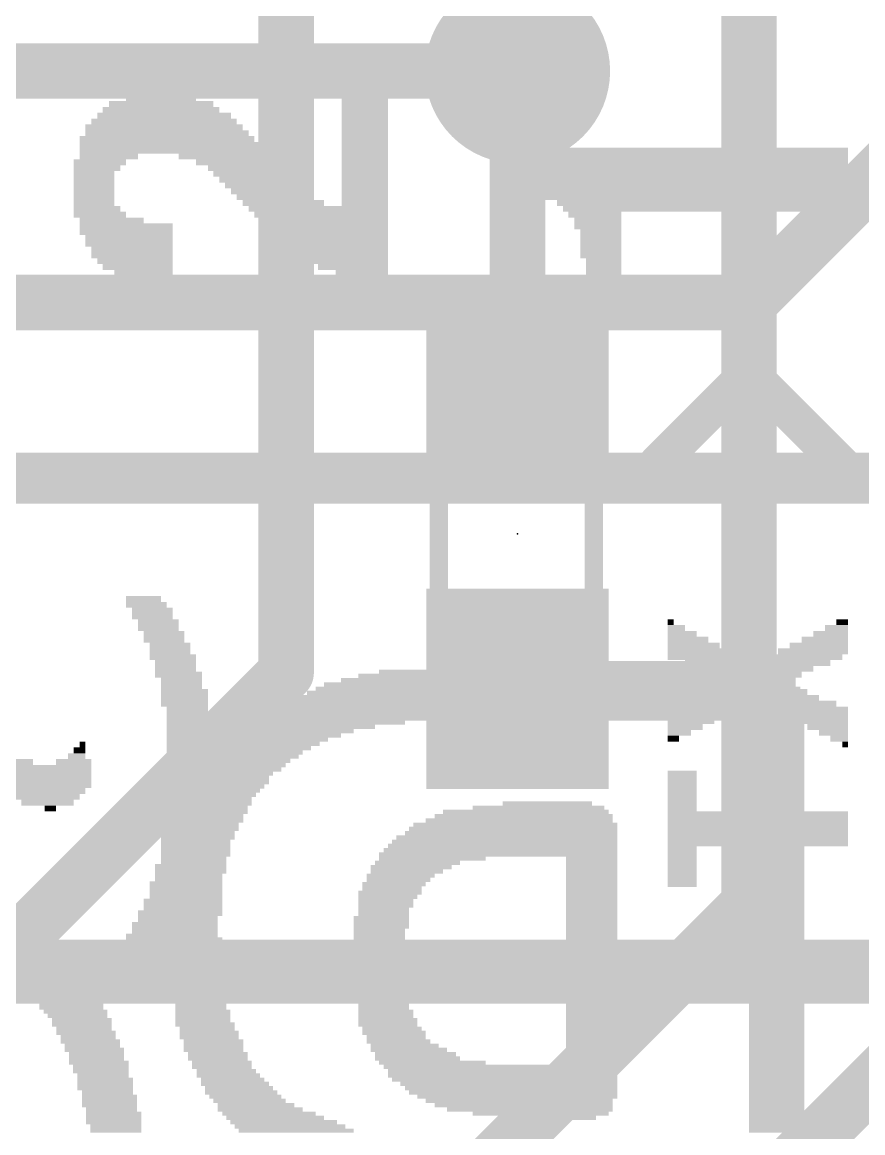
# Model space of a CAD drawing. Extents: x -0.75 to 3.47, y -1.8 to 2.11.
# Drawn here: x 2.243 to 2.4246, y 1.6506 to 1.8905 of the extents above; entities that cross this region are included whole.
import ezdxf

# ---------------------------------------------------------------- set-up
doc = ezdxf.new("R2010")
doc.units = 0
doc.header["$MEASUREMENT"] = 0
doc.layers.get('0').update_dxf_attribs({"linetype": 'CONTINUOUS'})
for name, color, linetype in [('1', 22, 'CONTINUOUS'), ('16', 175, 'CONTINUOUS'), ('18', 82, 'CONTINUOUS'), ('21', 32, 'CONTINUOUS'), ('22', 2, 'CONTINUOUS'), ('23', 7, 'CONTINUOUS'), ('51', 53, 'CONTINUOUS')]:
    doc.layers.add(name, color=color, linetype=linetype)

# ---------------------------------------------------------------- blocks, each defined once
blk = doc.blocks.new('RECT')
blk.add_solid([(-0.5, -0.5), (0.5, -0.5), (-0.5, 0.5), (0.5, 0.5)])
blk = doc.blocks.new('ROUNDV')
at = {"const_width": 0.5}
blk.add_lwpolyline([(0, -0.25, 1), (0, 0.25, 1), (0, -0.25)], format="xyb", dxfattribs=at)

msp = doc.modelspace()

# ---------------------------------------------------------------- linework, layer by layer
at = {"layer": '1'}
for points, const_width in [([(2.4, 1.825), (2.4, 2.064961)], 0.012), ([(2.3, 1.75), (2.3, 1.935039)], 0.012), ([(2.35, 1.813465), (2.35, 1.88)], 0.012), ([(2.4, 1.745), (2.4, 1.825)], 0.012), ([(2.4, 1.825), (2.399409, 1.825591)], 0.01), ([(2.075, 1.525), (2.3, 1.75)], 0.012), ([(2.35, 1.746535), (2.398465, 1.746535)], 0.012), ([(2.398465, 1.746535), (2.4, 1.745)], 0.012), ([(2.4, 1.7), (2.4, 1.745)], 0.012), ([(2.125, 1.36), (2.5, 1.735)], 0.012), ([(2.1, 1.4), (2.4, 1.7)], 0.012)]:
    msp.add_lwpolyline(points, dxfattribs=dict(at, const_width=const_width))
for points, const_width in [([(2.353, 1.88, 1), (2.347, 1.88)], 0.006), ([(2.403, 1.825, 1), (2.397, 1.825)], 0.006), ([(2.401177, 1.827358, 1), (2.397642, 1.823823)], 0.005), ([(2.398232, 1.823232, 1), (2.401768, 1.826768)], 0.005), ([(2.397, 1.825, 1), (2.403, 1.825)], 0.006), ([(2.347, 1.813465, 1), (2.353, 1.813465)], 0.006), ([(2.302121, 1.747879, 1), (2.297879, 1.752121)], 0.006), ([(2.297, 1.75, 1), (2.303, 1.75)], 0.006), ([(2.35, 1.749535, 1), (2.35, 1.743535)], 0.006), ([(2.400586, 1.748657, 1), (2.396343, 1.744414)], 0.006), ([(2.398465, 1.743535, 1), (2.398465, 1.749535)], 0.006), ([(2.403, 1.745, 1), (2.397, 1.745)], 0.006), ([(2.397879, 1.742879, 1), (2.402121, 1.747121)], 0.006), ([(2.397, 1.745, 1), (2.403, 1.745)], 0.006), ([(2.402121, 1.697879, 1), (2.397879, 1.702121)], 0.006), ([(2.397, 1.7, 1), (2.403, 1.7)], 0.006)]:
    msp.add_lwpolyline(points, format="xyb", dxfattribs=dict(at, const_width=const_width))
at = {"layer": '16', "const_width": 0.012}
for points in [[(2.35, 1.88), (0.925, 1.88)], [(2.45, 1.88), (2.4, 1.83)], [(2.4, 1.83), (0.916063, 1.83)]]:
    msp.add_lwpolyline(points, dxfattribs=at)
at = {"layer": '16', "const_width": 0.006}
for points in [[(2.35, 1.877, 1), (2.35, 1.883)], [(2.4, 1.827, 1), (2.4, 1.833)], [(2.397879, 1.832121, 1), (2.402121, 1.827879)]]:
    msp.add_lwpolyline(points, format="xyb", dxfattribs=at)
at = {"layer": '21', "const_width": 0.008}
for points in [[(2.4, 1.815), (2.38, 1.795)], [(2.4, 1.77), (2.4, 1.815)], [(2.42, 1.795), (2.4, 1.815)]]:
    msp.add_lwpolyline(points, dxfattribs=at)
at = {"layer": '21', "const_width": 0.004}
for points in [[(2.402, 1.815, 1), (2.398, 1.815)], [(2.401414, 1.816414, 1), (2.398586, 1.813586)], [(2.401414, 1.813586, 1), (2.398586, 1.816414)], [(2.378586, 1.796414, 1), (2.381414, 1.793586)], [(2.418586, 1.793586, 1), (2.421414, 1.796414)], [(2.398, 1.77, 1), (2.402, 1.77)]]:
    msp.add_lwpolyline(points, format="xyb", dxfattribs=at)
at = {"layer": '23'}
msp.add_point((2.35, 1.78), dxfattribs=at)
at = {"layer": '51', "const_width": 0.004}
for points in [[(2.332992, 1.765984), (2.332992, 1.794016)], [(2.366496, 1.765984), (2.366496, 1.794016)]]:
    msp.add_lwpolyline(points, dxfattribs=at)
at = {"layer": '51', "const_width": 0.002}
for points in [[(2.333992, 1.794016, 1), (2.331992, 1.794016)], [(2.367496, 1.794016, 1), (2.365496, 1.794016)], [(2.331992, 1.765984, 1), (2.333992, 1.765984)], [(2.365496, 1.765984, 1), (2.367496, 1.765984)]]:
    msp.add_lwpolyline(points, format="xyb", dxfattribs=at)

# ---------------------------------------------------------------- block references
at = {"layer": '1', "xscale": 0.043307, "yscale": 0.03937, "rotation": 90}
for p in [(2.35, 1.813465), (2.35, 1.746535)]:
    msp.add_blockref('RECT', p, dxfattribs=at)
at = {"layer": '18', "xscale": 0.04, "yscale": 0.04}
msp.add_blockref('ROUNDV', (2.35, 1.88), dxfattribs=at)
msp.add_blockref('ROUNDV', (2.35, 1.88), dxfattribs=at)
at = {"layer": '21'}
for p, xscale, yscale in [((2.27295, 1.87412), 0.0151, 0.00126), ((2.317, 1.87538), 0.01, 0.00126), ((2.317, 1.87412), 0.01, 0.00126), ((2.273, 1.8716), 0.0252, 0.00126), ((2.273, 1.87286), 0.0226, 0.00126), ((2.317, 1.87286), 0.01, 0.00126), ((2.317, 1.8716), 0.01, 0.00126), ((2.2736, 1.86909), 0.0314, 0.00126), ((2.27365, 1.870345), 0.0289, 0.00125), ((2.317, 1.870345), 0.01, 0.00125), ((2.317, 1.86909), 0.01, 0.00126), ((2.2736, 1.86783), 0.034, 0.00126), ((2.27425, 1.86657), 0.0353, 0.00126), ((2.317, 1.86783), 0.01, 0.00126), ((2.317, 1.86657), 0.01, 0.00126), ((2.27425, 1.865315), 0.0377, 0.00125), ((2.2749, 1.86406), 0.039, 0.00126), ((2.317, 1.865315), 0.01, 0.00125), ((2.317, 1.86406), 0.01, 0.00126), ((2.2755, 1.8628), 0.0402, 0.00126), ((2.2617, 1.86154), 0.0126, 0.00126), ((2.28685, 1.86154), 0.0201, 0.00126), ((2.317, 1.8628), 0.01, 0.00126), ((2.317, 1.86154), 0.01, 0.00126), ((2.38745, 1.8628), 0.0679, 0.00126), ((2.38745, 1.86154), 0.0679, 0.00126), ((2.25975, 1.86028), 0.0113, 0.00126), ((2.25915, 1.859025), 0.0101, 0.00125), ((2.2893, 1.86028), 0.0176, 0.00126), ((2.29125, 1.859025), 0.0163, 0.00125), ((2.317, 1.86028), 0.01, 0.00126), ((2.317, 1.859025), 0.01, 0.00125), ((2.38745, 1.86028), 0.0679, 0.00126), ((2.38745, 1.859025), 0.0679, 0.00125), ((2.2585, 1.85777), 0.0088, 0.00126), ((2.2925, 1.85777), 0.0164, 0.00126), ((2.317, 1.85777), 0.01, 0.00126), ((2.38745, 1.85777), 0.0679, 0.00126), ((2.2585, 1.85651), 0.0088, 0.00126), ((2.2585, 1.85525), 0.0088, 0.00126), ((2.29375, 1.85651), 0.0163, 0.00126), ((2.295, 1.85525), 0.0164, 0.00126), ((2.317, 1.85651), 0.01, 0.00126), ((2.317, 1.85525), 0.01, 0.00126), ((2.38745, 1.85651), 0.0679, 0.00126), ((2.38745, 1.85525), 0.0679, 0.00126), ((2.2585, 1.85399), 0.0088, 0.00126), ((2.2585, 1.852735), 0.0088, 0.00125), ((2.29625, 1.85399), 0.0163, 0.00126), ((2.2975, 1.852735), 0.0164, 0.00125), ((2.317, 1.85399), 0.01, 0.00126), ((2.317, 1.852735), 0.01, 0.00125), ((2.38745, 1.85399), 0.0679, 0.00126), ((2.3887, 1.852735), 0.0654, 0.00125), ((2.2585, 1.85148), 0.0088, 0.00126), ((2.25915, 1.85022), 0.0101, 0.00126), ((2.2994, 1.85148), 0.0176, 0.00126), ((2.30695, 1.85022), 0.0301, 0.00126), ((2.317, 1.85148), 0.01, 0.00126), ((2.38995, 1.85148), 0.0629, 0.00126), ((2.3906, 1.85022), 0.0616, 0.00126), ((2.25975, 1.84896), 0.0113, 0.00126), ((2.2623, 1.847705), 0.0138, 0.00125), ((2.30755, 1.84896), 0.0289, 0.00126), ((2.3082, 1.847705), 0.0276, 0.00125), ((2.3667, 1.84896), 0.0114, 0.00126), ((2.36735, 1.847705), 0.0101, 0.00125), ((2.26545, 1.84645), 0.0201, 0.00126), ((2.26545, 1.84519), 0.0201, 0.00126), ((2.3088, 1.84645), 0.0264, 0.00126), ((2.30945, 1.84519), 0.0251, 0.00126), ((2.36735, 1.84645), 0.0101, 0.00126), ((2.368, 1.84519), 0.0088, 0.00126), ((2.26605, 1.84393), 0.0189, 0.00126), ((2.26605, 1.84267), 0.0189, 0.00126), ((2.31005, 1.84393), 0.0239, 0.00126), ((2.3107, 1.84267), 0.0226, 0.00126), ((2.368, 1.84393), 0.0088, 0.00126), ((2.368, 1.84267), 0.0088, 0.00126), ((2.2667, 1.841415), 0.0176, 0.00125), ((2.2667, 1.84016), 0.0176, 0.00126), ((2.31135, 1.841415), 0.0213, 0.00125), ((2.3126, 1.84016), 0.0188, 0.00126), ((2.368, 1.841415), 0.0088, 0.00125), ((2.368, 1.84016), 0.0088, 0.00126), ((2.26735, 1.8389), 0.0163, 0.00126), ((2.26795, 1.83764), 0.0151, 0.00126), ((2.3132, 1.8389), 0.0176, 0.00126), ((2.31445, 1.83764), 0.0151, 0.00126), ((2.3686, 1.8389), 0.0076, 0.00126), ((2.3686, 1.83764), 0.0076, 0.00126), ((2.2692, 1.83638), 0.0126, 0.00126), ((2.2711, 1.835125), 0.0088, 0.00125), ((2.31635, 1.83638), 0.0113, 0.00126), ((2.3176, 1.835125), 0.0088, 0.00125), ((2.3686, 1.83638), 0.0076, 0.00126), ((2.2692, 1.76594), 0.0076, 0.00126), ((2.2698, 1.764685), 0.0088, 0.00125), ((2.2711, 1.76343), 0.0088, 0.00126), ((2.2711, 1.76217), 0.0088, 0.00126), ((2.2724, 1.76091), 0.0088, 0.00126), ((2.38305, 1.76091), 0.0013, 0.00126), ((2.42015, 1.76091), 0.0025, 0.00126), ((2.2724, 1.759655), 0.0088, 0.00125), ((2.2736, 1.7584), 0.0088, 0.00126), ((2.3843, 1.759655), 0.0038, 0.00125), ((2.38555, 1.7584), 0.0063, 0.00126), ((2.41765, 1.7584), 0.0075, 0.00126), ((2.4189, 1.759655), 0.005, 0.00125), ((2.2736, 1.75714), 0.0088, 0.00126), ((2.2749, 1.75588), 0.0088, 0.00126), ((2.3868, 1.75714), 0.0088, 0.00126), ((2.38805, 1.75588), 0.0113, 0.00126), ((2.4151, 1.75588), 0.0126, 0.00126), ((2.4164, 1.75714), 0.01, 0.00126), ((2.2749, 1.75462), 0.0088, 0.00126), ((2.2755, 1.753365), 0.01, 0.00125), ((2.38995, 1.75462), 0.0151, 0.00126), ((2.3912, 1.753365), 0.0176, 0.00125), ((2.412, 1.753365), 0.0164, 0.00125), ((2.41385, 1.75462), 0.0151, 0.00126), ((2.2761, 1.75211), 0.0088, 0.00126), ((2.4019, 1.75211), 0.0314, 0.00126), ((2.2761, 1.75085), 0.0088, 0.00126), ((2.27675, 1.74959), 0.0101, 0.00126), ((2.4013, 1.75085), 0.0252, 0.00126), ((2.40195, 1.74959), 0.0189, 0.00126), ((2.2774, 1.74833), 0.0088, 0.00126), ((2.2774, 1.747075), 0.0088, 0.00125), ((2.4013, 1.747075), 0.0176, 0.00125), ((2.4019, 1.74833), 0.0138, 0.00126), ((2.27805, 1.74582), 0.0101, 0.00126), ((2.27805, 1.74456), 0.0101, 0.00126), ((2.40065, 1.74456), 0.0289, 0.00126), ((2.4013, 1.74582), 0.0226, 0.00126), ((2.27805, 1.7433), 0.0101, 0.00126), ((2.27865, 1.742045), 0.0089, 0.00125), ((2.38995, 1.742045), 0.0151, 0.00125), ((2.39185, 1.7433), 0.0163, 0.00126), ((2.4107, 1.7433), 0.0164, 0.00126), ((2.41325, 1.742045), 0.0163, 0.00125), ((2.27925, 1.74079), 0.0101, 0.00126), ((2.27925, 1.73953), 0.0101, 0.00126), ((2.3887, 1.74079), 0.0126, 0.00126), ((2.38745, 1.73953), 0.0101, 0.00126), ((2.4145, 1.74079), 0.0138, 0.00126), ((2.41575, 1.73953), 0.0113, 0.00126), ((2.27925, 1.73827), 0.0101, 0.00126), ((2.27925, 1.73701), 0.0101, 0.00126), ((2.3862, 1.73827), 0.0076, 0.00126), ((2.38495, 1.73701), 0.0051, 0.00126), ((2.417, 1.73827), 0.0088, 0.00126), ((2.41825, 1.73701), 0.0063, 0.00126), ((2.256, 1.7345), 0.0012, 0.00126), ((2.27925, 1.735755), 0.0101, 0.00125), ((2.27925, 1.7345), 0.0101, 0.00126), ((2.38365, 1.735755), 0.0025, 0.00125), ((2.4195, 1.735755), 0.0038, 0.00125), ((2.4208, 1.7345), 0.0012, 0.00126), ((2.25475, 1.73198), 0.0037, 0.00126), ((2.25535, 1.73324), 0.0025, 0.00126), ((2.27925, 1.73324), 0.0101, 0.00126), ((2.27925, 1.73198), 0.0101, 0.00126), ((2.23965, 1.729465), 0.0365, 0.00125), ((2.234, 1.73072), 0.0226, 0.00126), ((2.2541, 1.73072), 0.0076, 0.00126), ((2.27925, 1.73072), 0.0101, 0.00126), ((2.2799, 1.729465), 0.0114, 0.00125), ((2.23965, 1.72821), 0.0365, 0.00126), ((2.2799, 1.72821), 0.0114, 0.00126), ((2.38555, 1.72821), 0.0063, 0.00126), ((2.23965, 1.72695), 0.0365, 0.00126), ((2.24595, 1.72569), 0.0239, 0.00126), ((2.27925, 1.72695), 0.0101, 0.00126), ((2.27925, 1.72569), 0.0101, 0.00126), ((2.38555, 1.72695), 0.0063, 0.00126), ((2.38555, 1.72569), 0.0063, 0.00126), ((2.24655, 1.724435), 0.0201, 0.00125), ((2.2472, 1.72318), 0.0164, 0.00126), ((2.27925, 1.724435), 0.0101, 0.00125), ((2.27925, 1.72318), 0.0101, 0.00126), ((2.38555, 1.724435), 0.0063, 0.00125), ((2.38555, 1.72318), 0.0063, 0.00126), ((2.24845, 1.72192), 0.0113, 0.00126), ((2.24905, 1.72066), 0.0025, 0.00126), ((2.27925, 1.72192), 0.0101, 0.00126), ((2.27925, 1.72066), 0.0101, 0.00126), ((2.38555, 1.72192), 0.0063, 0.00126), ((2.38555, 1.72066), 0.0063, 0.00126), ((2.27925, 1.7194), 0.0101, 0.00126), ((2.27925, 1.718145), 0.0101, 0.00125), ((2.4019, 1.7194), 0.039, 0.00126), ((2.4019, 1.718145), 0.039, 0.00125), ((2.27805, 1.71563), 0.0101, 0.00126), ((2.27865, 1.71689), 0.0089, 0.00126), ((2.4019, 1.71689), 0.039, 0.00126), ((2.4019, 1.71563), 0.039, 0.00126), ((2.27805, 1.71437), 0.0101, 0.00126), ((2.27805, 1.71311), 0.0101, 0.00126), ((2.4019, 1.71437), 0.039, 0.00126), ((2.4019, 1.71311), 0.039, 0.00126), ((2.27805, 1.711855), 0.0101, 0.00125), ((2.2774, 1.7106), 0.0088, 0.00126), ((2.38555, 1.711855), 0.0063, 0.00125), ((2.38555, 1.7106), 0.0063, 0.00126), ((2.27675, 1.70808), 0.0101, 0.00126), ((2.2774, 1.70934), 0.0088, 0.00126), ((2.38555, 1.70934), 0.0063, 0.00126), ((2.38555, 1.70808), 0.0063, 0.00126), ((2.2761, 1.70682), 0.0088, 0.00126), ((2.2761, 1.705565), 0.0088, 0.00125), ((2.38555, 1.70682), 0.0063, 0.00126), ((2.38555, 1.705565), 0.0063, 0.00125), ((2.2749, 1.70431), 0.0088, 0.00126), ((2.2749, 1.70305), 0.0088, 0.00126), ((2.38555, 1.70431), 0.0063, 0.00126), ((2.2749, 1.70179), 0.0088, 0.00126), ((2.2736, 1.700535), 0.0088, 0.00125), ((2.2736, 1.69928), 0.0088, 0.00126), ((2.2724, 1.69802), 0.0088, 0.00126), ((2.27175, 1.69676), 0.0075, 0.00126), ((2.2711, 1.6955), 0.0088, 0.00126), ((2.27045, 1.694245), 0.0075, 0.00125), ((1.81195, 1.69173), 1.4277, 0.00126), ((2.2698, 1.69299), 0.0088, 0.00126), ((1.81195, 1.68921), 1.4377, 0.00126), ((1.812, 1.69047), 1.4352, 0.00126), ((1.812, 1.687955), 1.4402, 0.00125), ((1.812, 1.6867), 1.4402, 0.00126), ((1.812, 1.68544), 1.4402, 0.00126), ((1.812, 1.68418), 1.4402, 0.00126), ((1.812, 1.682925), 1.4402, 0.00125), ((1.81195, 1.68167), 1.4377, 0.00126), ((1.812, 1.68041), 1.4352, 0.00126), ((1.81135, 1.67915), 1.4315, 0.00126)]:
    msp.add_blockref('RECT', p, dxfattribs=dict(at, xscale=xscale, yscale=yscale))
at = {"layer": '22', "rotation": 180}
for p, xscale, yscale in [((1.904584, 1.797062), 1.1616, 0.0009199999999999999), ((1.904134, 1.794312), 1.1681, 0.0009199999999999999), ((1.904184, 1.796142), 1.1662, 0.0009199999999999999), ((1.904184, 1.795227), 1.1662, 0.00091), ((1.903684, 1.792472), 1.169, 0.0009199999999999999), ((1.904134, 1.793392), 1.1681, 0.0009199999999999999), ((1.904134, 1.791552), 1.1699, 0.0009199999999999999), ((1.904134, 1.790632), 1.1699, 0.0009199999999999999), ((1.904134, 1.789717), 1.1699, 0.00091), ((1.904134, 1.788802), 1.1699, 0.0009199999999999999), ((1.904134, 1.787882), 1.1699, 0.0009199999999999999), ((1.904134, 1.786962), 1.1699, 0.0009199999999999999), ((2.362834, 1.749312), 0.0945, 0.0009199999999999999), ((2.364184, 1.750232), 0.0882, 0.0009199999999999999), ((2.358734, 1.746562), 0.1047, 0.0009199999999999999), ((2.359134, 1.747477), 0.1019, 0.00091), ((2.360984, 1.748392), 0.0982, 0.0009199999999999999), ((2.356884, 1.744722), 0.1102, 0.0009199999999999999), ((2.357784, 1.745642), 0.1066, 0.0009199999999999999), ((2.354584, 1.741967), 0.1148, 0.00091), ((2.355034, 1.742882), 0.1139, 0.0009199999999999999), ((2.355934, 1.743802), 0.1121, 0.0009199999999999999), ((2.309584, 1.739212), 0.0322, 0.0009199999999999999), ((2.353184, 1.740132), 0.1176, 0.0009199999999999999), ((2.353634, 1.741052), 0.1167, 0.0009199999999999999), ((2.405984, 1.739212), 0.012, 0.0009199999999999999), ((2.302684, 1.737372), 0.0238, 0.0009199999999999999), ((2.305434, 1.738292), 0.0275, 0.0009199999999999999), ((2.405984, 1.738292), 0.012, 0.0009199999999999999), ((2.405984, 1.737372), 0.012, 0.0009199999999999999), ((2.297634, 1.734622), 0.0193, 0.0009199999999999999), ((2.298984, 1.735542), 0.0202, 0.0009199999999999999), ((2.300834, 1.736457), 0.0221, 0.00091), ((2.405984, 1.736457), 0.012, 0.00091), ((2.405984, 1.735542), 0.012, 0.0009199999999999999), ((2.405984, 1.734622), 0.012, 0.0009199999999999999), ((2.294884, 1.732782), 0.0174, 0.0009199999999999999), ((2.296234, 1.733702), 0.0183, 0.0009199999999999999), ((2.405984, 1.733702), 0.012, 0.0009199999999999999), ((2.405984, 1.732782), 0.012, 0.0009199999999999999), ((2.292084, 1.730032), 0.0156, 0.0009199999999999999), ((2.293034, 1.730947), 0.0157, 0.00091), ((2.294434, 1.731862), 0.0165, 0.0009199999999999999), ((2.405984, 1.731862), 0.012, 0.0009199999999999999), ((2.405984, 1.730947), 0.012, 0.00091), ((2.405984, 1.730032), 0.012, 0.0009199999999999999), ((2.289834, 1.728192), 0.0147, 0.0009199999999999999), ((2.289384, 1.727272), 0.0138, 0.0009199999999999999), ((2.291184, 1.729112), 0.0156, 0.0009199999999999999), ((2.405984, 1.729112), 0.012, 0.0009199999999999999), ((2.405984, 1.728192), 0.012, 0.0009199999999999999), ((2.405984, 1.727272), 0.012, 0.0009199999999999999), ((2.288934, 1.726357), 0.0147, 0.00091), ((2.288434, 1.725442), 0.0137, 0.0009199999999999999), ((2.405984, 1.726357), 0.012, 0.00091), ((2.405984, 1.725442), 0.012, 0.0009199999999999999), ((2.286134, 1.722682), 0.0129, 0.0009199999999999999), ((2.287534, 1.724522), 0.0137, 0.0009199999999999999), ((2.287084, 1.723602), 0.0128, 0.0009199999999999999), ((2.405984, 1.724522), 0.012, 0.0009199999999999999), ((2.405984, 1.723602), 0.012, 0.0009199999999999999), ((2.405984, 1.722682), 0.012, 0.0009199999999999999), ((2.285234, 1.720847), 0.0129, 0.00091), ((2.285234, 1.719932), 0.0129, 0.0009199999999999999), ((2.286134, 1.721762), 0.0129, 0.0009199999999999999), ((2.351784, 1.719932), 0.0358, 0.0009199999999999999), ((2.354534, 1.720847), 0.0285, 0.00091), ((2.356434, 1.721762), 0.0193, 0.0009199999999999999), ((2.405984, 1.721762), 0.012, 0.0009199999999999999), ((2.405984, 1.720847), 0.012, 0.00091), ((2.405984, 1.719932), 0.012, 0.0009199999999999999), ((2.284334, 1.719012), 0.0129, 0.0009199999999999999), ((2.284334, 1.718092), 0.0129, 0.0009199999999999999), ((2.350384, 1.718092), 0.0404, 0.0009199999999999999), ((2.351334, 1.719012), 0.0385, 0.0009199999999999999), ((2.405984, 1.719012), 0.012, 0.0009199999999999999), ((2.405984, 1.718092), 0.012, 0.0009199999999999999), ((2.283384, 1.716252), 0.0128, 0.0009199999999999999), ((2.282934, 1.715337), 0.0119, 0.00091), ((2.283834, 1.717172), 0.0119, 0.0009199999999999999), ((2.348634, 1.715337), 0.0459, 0.00091), ((2.349084, 1.716252), 0.045, 0.0009199999999999999), ((2.349534, 1.717172), 0.0441, 0.0009199999999999999), ((2.405984, 1.717172), 0.012, 0.0009199999999999999), ((2.405984, 1.716252), 0.012, 0.0009199999999999999), ((2.405984, 1.715337), 0.012, 0.00091), ((2.282934, 1.714422), 0.0119, 0.0009199999999999999), ((2.282484, 1.713502), 0.011, 0.0009199999999999999), ((2.347234, 1.713502), 0.0487, 0.0009199999999999999), ((2.347684, 1.714422), 0.0478, 0.0009199999999999999), ((2.405984, 1.714422), 0.012, 0.0009199999999999999), ((2.405984, 1.713502), 0.012, 0.0009199999999999999), ((2.282034, 1.712582), 0.0119, 0.0009199999999999999), ((2.282034, 1.711662), 0.0119, 0.0009199999999999999), ((2.282034, 1.710742), 0.0119, 0.0009199999999999999), ((2.345834, 1.710742), 0.0515, 0.0009199999999999999), ((2.346334, 1.711662), 0.0505, 0.0009199999999999999), ((2.346784, 1.712582), 0.0496, 0.0009199999999999999), ((2.405984, 1.712582), 0.012, 0.0009199999999999999), ((2.405984, 1.711662), 0.012, 0.0009199999999999999), ((2.405984, 1.710742), 0.012, 0.0009199999999999999), ((2.281084, 1.708912), 0.012, 0.0009199999999999999), ((2.281084, 1.707992), 0.012, 0.0009199999999999999), ((2.281584, 1.709827), 0.011, 0.00091), ((2.327034, 1.707992), 0.0175, 0.0009199999999999999), ((2.328384, 1.708912), 0.0184, 0.0009199999999999999), ((2.331584, 1.709827), 0.023, 0.00091), ((2.366034, 1.709827), 0.0111, 0.00091), ((2.366034, 1.708912), 0.0111, 0.0009199999999999999), ((2.366034, 1.707992), 0.0111, 0.0009199999999999999), ((2.405984, 1.709827), 0.012, 0.00091), ((2.405984, 1.708912), 0.012, 0.0009199999999999999), ((2.405984, 1.707992), 0.012, 0.0009199999999999999), ((2.281084, 1.707072), 0.012, 0.0009199999999999999), ((2.280634, 1.706152), 0.0111, 0.0009199999999999999), ((2.324734, 1.706152), 0.0147, 0.0009199999999999999), ((2.326084, 1.707072), 0.0156, 0.0009199999999999999), ((2.366034, 1.707072), 0.0111, 0.0009199999999999999), ((2.366034, 1.706152), 0.0111, 0.0009199999999999999), ((2.405984, 1.707072), 0.012, 0.0009199999999999999), ((2.405984, 1.706152), 0.012, 0.0009199999999999999), ((2.280634, 1.705232), 0.0111, 0.0009199999999999999), ((2.280634, 1.704317), 0.0111, 0.00091), ((2.280634, 1.703402), 0.0111, 0.0009199999999999999), ((2.323334, 1.704317), 0.0137, 0.00091), ((2.322884, 1.703402), 0.0128, 0.0009199999999999999), ((2.324284, 1.705232), 0.0138, 0.0009199999999999999), ((2.366034, 1.705232), 0.0111, 0.0009199999999999999), ((2.366034, 1.704317), 0.0111, 0.00091), ((2.366034, 1.703402), 0.0111, 0.0009199999999999999), ((2.405984, 1.705232), 0.012, 0.0009199999999999999), ((2.405984, 1.704317), 0.012, 0.00091), ((2.405984, 1.703402), 0.012, 0.0009199999999999999), ((2.280184, 1.702482), 0.012, 0.0009199999999999999), ((2.280184, 1.701562), 0.012, 0.0009199999999999999), ((2.322434, 1.702482), 0.0137, 0.0009199999999999999), ((2.321984, 1.701562), 0.0128, 0.0009199999999999999), ((2.366034, 1.702482), 0.0111, 0.0009199999999999999), ((2.366034, 1.701562), 0.0111, 0.0009199999999999999), ((2.405984, 1.702482), 0.012, 0.0009199999999999999), ((2.405984, 1.701562), 0.012, 0.0009199999999999999), ((2.280184, 1.700642), 0.012, 0.0009199999999999999), ((2.280184, 1.699727), 0.012, 0.00091), ((2.280184, 1.698812), 0.012, 0.0009199999999999999), ((2.321534, 1.700642), 0.0119, 0.0009199999999999999), ((2.321534, 1.699727), 0.0119, 0.00091), ((2.321084, 1.698812), 0.011, 0.0009199999999999999), ((2.366034, 1.700642), 0.0111, 0.0009199999999999999), ((2.366034, 1.699727), 0.0111, 0.00091), ((2.366034, 1.698812), 0.0111, 0.0009199999999999999), ((2.405984, 1.700642), 0.012, 0.0009199999999999999), ((2.405984, 1.699727), 0.012, 0.00091), ((2.405984, 1.698812), 0.012, 0.0009199999999999999), ((2.207184, 1.696052), 0.0734, 0.0009199999999999999), ((2.207184, 1.696972), 0.0716, 0.0009199999999999999), ((2.280184, 1.697892), 0.012, 0.0009199999999999999), ((2.279684, 1.696972), 0.011, 0.0009199999999999999), ((2.279684, 1.696052), 0.011, 0.0009199999999999999), ((2.320584, 1.696972), 0.012, 0.0009199999999999999), ((2.320584, 1.696052), 0.012, 0.0009199999999999999), ((2.321084, 1.697892), 0.011, 0.0009199999999999999), ((2.366034, 1.697892), 0.0111, 0.0009199999999999999), ((2.366034, 1.696972), 0.0111, 0.0009199999999999999), ((2.366034, 1.696052), 0.0111, 0.0009199999999999999), ((2.405984, 1.697892), 0.012, 0.0009199999999999999), ((2.405984, 1.696972), 0.012, 0.0009199999999999999), ((2.405984, 1.696052), 0.012, 0.0009199999999999999), ((2.207184, 1.695132), 0.0772, 0.0009199999999999999), ((2.230134, 1.694217), 0.0331, 0.00091), ((2.279684, 1.695132), 0.011, 0.0009199999999999999), ((2.279684, 1.694217), 0.011, 0.00091), ((2.320584, 1.695132), 0.012, 0.0009199999999999999), ((2.320134, 1.694217), 0.0111, 0.00091), ((2.366034, 1.695132), 0.0111, 0.0009199999999999999), ((2.366034, 1.694217), 0.0111, 0.00091), ((2.405984, 1.695132), 0.012, 0.0009199999999999999), ((2.405984, 1.694217), 0.012, 0.00091), ((2.235184, 1.693302), 0.0248, 0.0009199999999999999), ((2.237484, 1.692382), 0.0238, 0.0009199999999999999), ((2.239334, 1.691462), 0.0221, 0.0009199999999999999), ((2.279684, 1.693302), 0.011, 0.0009199999999999999), ((2.280184, 1.692382), 0.012, 0.0009199999999999999), ((2.280184, 1.691462), 0.012, 0.0009199999999999999), ((2.320134, 1.693302), 0.0111, 0.0009199999999999999), ((2.320134, 1.692382), 0.0111, 0.0009199999999999999), ((2.320134, 1.691462), 0.0111, 0.0009199999999999999), ((2.366034, 1.693302), 0.0111, 0.0009199999999999999), ((2.366034, 1.692382), 0.0111, 0.0009199999999999999), ((2.366034, 1.691462), 0.0111, 0.0009199999999999999), ((2.405984, 1.693302), 0.012, 0.0009199999999999999), ((2.405984, 1.692382), 0.012, 0.0009199999999999999), ((2.405984, 1.691462), 0.012, 0.0009199999999999999), ((2.241184, 1.690542), 0.0202, 0.0009199999999999999), ((2.242984, 1.689622), 0.0184, 0.0009199999999999999), ((2.280184, 1.690542), 0.012, 0.0009199999999999999), ((2.280184, 1.689622), 0.012, 0.0009199999999999999), ((2.319684, 1.690542), 0.012, 0.0009199999999999999), ((2.319684, 1.689622), 0.012, 0.0009199999999999999), ((2.366034, 1.690542), 0.0111, 0.0009199999999999999), ((2.366034, 1.689622), 0.0111, 0.0009199999999999999), ((2.405984, 1.690542), 0.012, 0.0009199999999999999), ((2.405984, 1.689622), 0.012, 0.0009199999999999999), ((2.243884, 1.688707), 0.0184, 0.00091), ((2.245284, 1.687792), 0.0174, 0.0009199999999999999), ((2.245734, 1.686872), 0.0165, 0.0009199999999999999), ((2.280184, 1.688707), 0.012, 0.00091), ((2.280634, 1.687792), 0.0111, 0.0009199999999999999), ((2.280634, 1.686872), 0.0111, 0.0009199999999999999), ((2.319684, 1.688707), 0.012, 0.00091), ((2.319684, 1.687792), 0.012, 0.0009199999999999999), ((2.319684, 1.686872), 0.012, 0.0009199999999999999), ((2.366034, 1.688707), 0.0111, 0.00091), ((2.366034, 1.687792), 0.0111, 0.0009199999999999999), ((2.366034, 1.686872), 0.0111, 0.0009199999999999999), ((2.405984, 1.688707), 0.012, 0.00091), ((2.405984, 1.687792), 0.012, 0.0009199999999999999), ((2.405984, 1.686872), 0.012, 0.0009199999999999999), ((2.246634, 1.685952), 0.0165, 0.0009199999999999999), ((2.248084, 1.685032), 0.0156, 0.0009199999999999999), ((2.248984, 1.684112), 0.0156, 0.0009199999999999999), ((2.280634, 1.685952), 0.0111, 0.0009199999999999999), ((2.280634, 1.685032), 0.0111, 0.0009199999999999999), ((2.280634, 1.684112), 0.0111, 0.0009199999999999999), ((2.320134, 1.685952), 0.0111, 0.0009199999999999999), ((2.320134, 1.685032), 0.0111, 0.0009199999999999999), ((2.320134, 1.684112), 0.0111, 0.0009199999999999999), ((2.366034, 1.685952), 0.0111, 0.0009199999999999999), ((2.366034, 1.685032), 0.0111, 0.0009199999999999999), ((2.366034, 1.684112), 0.0111, 0.0009199999999999999), ((2.405984, 1.685952), 0.012, 0.0009199999999999999), ((2.405984, 1.685032), 0.012, 0.0009199999999999999), ((2.405984, 1.684112), 0.012, 0.0009199999999999999), ((2.249884, 1.683197), 0.0138, 0.00091), ((2.250784, 1.682282), 0.0138, 0.0009199999999999999), ((2.281084, 1.683197), 0.012, 0.00091), ((2.281084, 1.682282), 0.012, 0.0009199999999999999), ((2.320134, 1.683197), 0.0111, 0.00091), ((2.320584, 1.682282), 0.012, 0.0009199999999999999), ((2.366034, 1.683197), 0.0111, 0.00091), ((2.366034, 1.682282), 0.0111, 0.0009199999999999999), ((2.405984, 1.683197), 0.012, 0.00091), ((2.405984, 1.682282), 0.012, 0.0009199999999999999), ((2.251234, 1.681362), 0.0147, 0.0009199999999999999), ((2.252134, 1.680442), 0.0147, 0.0009199999999999999), ((2.252634, 1.679522), 0.0137, 0.0009199999999999999), ((2.281084, 1.681362), 0.012, 0.0009199999999999999), ((2.281084, 1.680442), 0.012, 0.0009199999999999999), ((2.281584, 1.679522), 0.011, 0.0009199999999999999), ((2.320584, 1.681362), 0.012, 0.0009199999999999999), ((2.320584, 1.680442), 0.012, 0.0009199999999999999), ((2.321084, 1.679522), 0.011, 0.0009199999999999999), ((2.366034, 1.681362), 0.0111, 0.0009199999999999999), ((2.366034, 1.680442), 0.0111, 0.0009199999999999999), ((2.366034, 1.679522), 0.0111, 0.0009199999999999999), ((2.405984, 1.681362), 0.012, 0.0009199999999999999), ((2.405984, 1.680442), 0.012, 0.0009199999999999999), ((2.405984, 1.679522), 0.012, 0.0009199999999999999), ((2.253584, 1.678607), 0.0138, 0.00091), ((2.253584, 1.677692), 0.0138, 0.0009199999999999999), ((2.254484, 1.676772), 0.0138, 0.0009199999999999999), ((2.281584, 1.678607), 0.011, 0.00091), ((2.281584, 1.677692), 0.011, 0.0009199999999999999), ((2.282034, 1.676772), 0.0119, 0.0009199999999999999), ((2.321084, 1.678607), 0.011, 0.00091), ((2.321084, 1.677692), 0.011, 0.0009199999999999999), ((2.321534, 1.676772), 0.0119, 0.0009199999999999999), ((2.366034, 1.678607), 0.0111, 0.00091), ((2.366034, 1.677692), 0.0111, 0.0009199999999999999), ((2.366034, 1.676772), 0.0111, 0.0009199999999999999), ((2.405984, 1.678607), 0.012, 0.00091), ((2.405984, 1.677692), 0.012, 0.0009199999999999999), ((2.405984, 1.676772), 0.012, 0.0009199999999999999), ((2.254934, 1.675852), 0.0129, 0.0009199999999999999), ((2.255834, 1.674932), 0.0129, 0.0009199999999999999), ((2.282034, 1.675852), 0.0119, 0.0009199999999999999), ((2.282034, 1.674932), 0.0119, 0.0009199999999999999), ((2.321534, 1.675852), 0.0119, 0.0009199999999999999), ((2.321984, 1.674932), 0.0128, 0.0009199999999999999), ((2.366034, 1.675852), 0.0111, 0.0009199999999999999), ((2.366034, 1.674932), 0.0111, 0.0009199999999999999), ((2.405984, 1.675852), 0.012, 0.0009199999999999999), ((2.405984, 1.674932), 0.012, 0.0009199999999999999), ((2.255834, 1.674012), 0.0129, 0.0009199999999999999), ((2.256334, 1.673097), 0.0119, 0.00091), ((2.256784, 1.672182), 0.0128, 0.0009199999999999999), ((2.282484, 1.674012), 0.0128, 0.0009199999999999999), ((2.282934, 1.673097), 0.0119, 0.00091), ((2.283384, 1.672182), 0.0128, 0.0009199999999999999), ((2.321984, 1.674012), 0.0128, 0.0009199999999999999), ((2.322884, 1.673097), 0.0128, 0.00091), ((2.323334, 1.672182), 0.0137, 0.0009199999999999999), ((2.366034, 1.674012), 0.0111, 0.0009199999999999999), ((2.366034, 1.673097), 0.0111, 0.00091), ((2.366034, 1.672182), 0.0111, 0.0009199999999999999), ((2.405984, 1.674012), 0.012, 0.0009199999999999999), ((2.405984, 1.673097), 0.012, 0.00091), ((2.405984, 1.672182), 0.012, 0.0009199999999999999), ((2.257234, 1.671262), 0.0119, 0.0009199999999999999), ((2.257684, 1.670342), 0.0128, 0.0009199999999999999), ((2.283384, 1.671262), 0.0128, 0.0009199999999999999), ((2.284334, 1.670342), 0.0129, 0.0009199999999999999), ((2.323784, 1.671262), 0.0128, 0.0009199999999999999), ((2.324284, 1.670342), 0.0138, 0.0009199999999999999), ((2.366034, 1.671262), 0.0111, 0.0009199999999999999), ((2.366034, 1.670342), 0.0111, 0.0009199999999999999), ((2.405984, 1.671262), 0.012, 0.0009199999999999999), ((2.405984, 1.670342), 0.012, 0.0009199999999999999), ((2.258134, 1.669422), 0.0119, 0.0009199999999999999), ((2.258584, 1.668502), 0.0128, 0.0009199999999999999), ((2.259034, 1.667587), 0.0119, 0.00091), ((2.284334, 1.669422), 0.0129, 0.0009199999999999999), ((2.284334, 1.668502), 0.0129, 0.0009199999999999999), ((2.285234, 1.667587), 0.0129, 0.00091), ((2.325634, 1.669422), 0.0147, 0.0009199999999999999), ((2.326534, 1.668502), 0.0165, 0.0009199999999999999), ((2.327934, 1.667587), 0.0175, 0.00091), ((2.366034, 1.669422), 0.0111, 0.0009199999999999999), ((2.366034, 1.668502), 0.0111, 0.0009199999999999999), ((2.366034, 1.667587), 0.0111, 0.00091), ((2.405984, 1.669422), 0.012, 0.0009199999999999999), ((2.405984, 1.668502), 0.012, 0.0009199999999999999), ((2.405984, 1.667587), 0.012, 0.00091), ((2.259034, 1.666672), 0.0119, 0.0009199999999999999), ((2.259534, 1.665752), 0.0129, 0.0009199999999999999), ((2.259984, 1.664832), 0.012, 0.0009199999999999999), ((2.285234, 1.666672), 0.0129, 0.0009199999999999999), ((2.286134, 1.665752), 0.0129, 0.0009199999999999999), ((2.286134, 1.664832), 0.0129, 0.0009199999999999999), ((2.328384, 1.666672), 0.0184, 0.0009199999999999999), ((2.331584, 1.665752), 0.023, 0.0009199999999999999), ((2.346334, 1.664832), 0.0505, 0.0009199999999999999), ((2.366034, 1.666672), 0.0111, 0.0009199999999999999), ((2.366034, 1.665752), 0.0111, 0.0009199999999999999), ((2.405984, 1.666672), 0.012, 0.0009199999999999999), ((2.405984, 1.665752), 0.012, 0.0009199999999999999), ((2.405984, 1.664832), 0.012, 0.0009199999999999999), ((2.259984, 1.663912), 0.012, 0.0009199999999999999), ((2.260434, 1.662992), 0.0111, 0.0009199999999999999), ((2.287084, 1.663912), 0.0128, 0.0009199999999999999), ((2.287534, 1.662992), 0.0137, 0.0009199999999999999), ((2.346784, 1.663912), 0.0496, 0.0009199999999999999), ((2.346784, 1.662992), 0.0496, 0.0009199999999999999), ((2.405984, 1.663912), 0.012, 0.0009199999999999999), ((2.405984, 1.662992), 0.012, 0.0009199999999999999), ((2.260884, 1.662077), 0.012, 0.00091), ((2.260884, 1.661162), 0.012, 0.0009199999999999999), ((2.260884, 1.660242), 0.012, 0.0009199999999999999), ((2.288434, 1.662077), 0.0137, 0.00091), ((2.288934, 1.661162), 0.0147, 0.0009199999999999999), ((2.289834, 1.660242), 0.0147, 0.0009199999999999999), ((2.347234, 1.662077), 0.0487, 0.00091), ((2.348134, 1.661162), 0.0469, 0.0009199999999999999), ((2.348634, 1.660242), 0.0459, 0.0009199999999999999), ((2.405984, 1.662077), 0.012, 0.00091), ((2.405984, 1.661162), 0.012, 0.0009199999999999999), ((2.405984, 1.660242), 0.012, 0.0009199999999999999), ((2.261384, 1.659322), 0.011, 0.0009199999999999999), ((2.261834, 1.658402), 0.0119, 0.0009199999999999999), ((2.290284, 1.659322), 0.0156, 0.0009199999999999999), ((2.291184, 1.658402), 0.0156, 0.0009199999999999999), ((2.349084, 1.659322), 0.045, 0.0009199999999999999), ((2.349984, 1.658402), 0.0432, 0.0009199999999999999), ((2.405984, 1.659322), 0.012, 0.0009199999999999999), ((2.405984, 1.658402), 0.012, 0.0009199999999999999), ((2.261834, 1.657482), 0.0119, 0.0009199999999999999), ((2.261834, 1.656567), 0.0119, 0.00091), ((2.262284, 1.655652), 0.011, 0.0009199999999999999), ((2.292084, 1.657482), 0.0156, 0.0009199999999999999), ((2.293484, 1.656567), 0.0166, 0.00091), ((2.294384, 1.655652), 0.0184, 0.0009199999999999999), ((2.350384, 1.657482), 0.0404, 0.0009199999999999999), ((2.351334, 1.656567), 0.0385, 0.00091), ((2.352684, 1.655652), 0.0358, 0.0009199999999999999), ((2.405984, 1.657482), 0.012, 0.0009199999999999999), ((2.405984, 1.656567), 0.012, 0.00091), ((2.405984, 1.655652), 0.012, 0.0009199999999999999), ((2.262734, 1.654732), 0.0119, 0.0009199999999999999), ((2.262734, 1.653812), 0.0119, 0.0009199999999999999), ((2.262734, 1.652892), 0.0119, 0.0009199999999999999), ((2.296284, 1.654732), 0.0202, 0.0009199999999999999), ((2.297634, 1.653812), 0.0211, 0.0009199999999999999), ((2.299484, 1.652892), 0.023, 0.0009199999999999999), ((2.354984, 1.654732), 0.0294, 0.0009199999999999999), ((2.357334, 1.653812), 0.0193, 0.0009199999999999999), ((2.405984, 1.654732), 0.012, 0.0009199999999999999), ((2.405984, 1.653812), 0.012, 0.0009199999999999999), ((2.405984, 1.652892), 0.012, 0.0009199999999999999), ((2.263184, 1.651977), 0.011, 0.00091), ((2.263184, 1.651062), 0.011, 0.0009199999999999999), ((2.300834, 1.651977), 0.0239, 0.00091), ((2.302184, 1.651062), 0.0248, 0.0009199999999999999), ((2.405984, 1.651977), 0.012, 0.00091), ((2.405984, 1.651062), 0.012, 0.0009199999999999999)]:
    msp.add_blockref('RECT', p, dxfattribs=dict(at, xscale=xscale, yscale=yscale))
at = {"layer": '51', "xscale": 0.019689, "yscale": 0.037402, "rotation": 90}
for p in [(2.349799, 1.802844), (2.349799, 1.756844)]:
    msp.add_blockref('RECT', p, dxfattribs=at)

doc.saveas('drawing.dxf')
